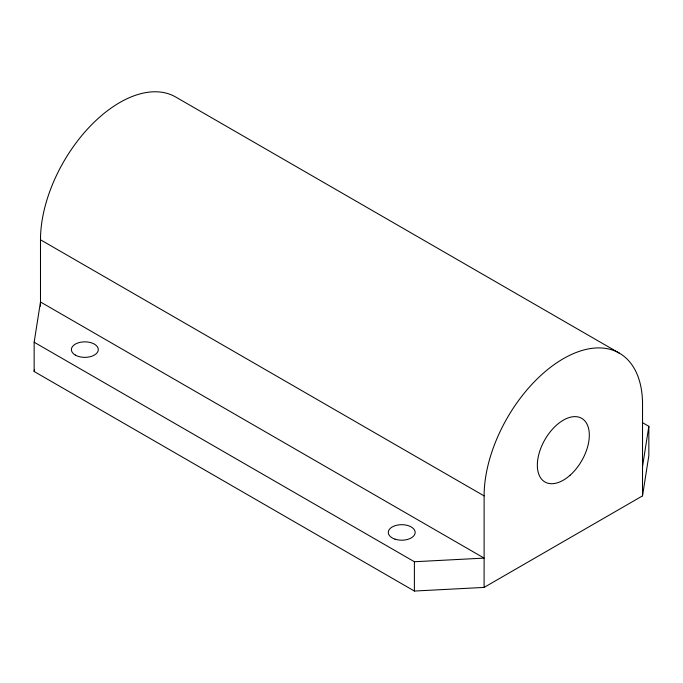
<?xml version="1.0" encoding="UTF-8"?>
<svg xmlns="http://www.w3.org/2000/svg" width="683" height="683" viewBox="0 0 683 683"><rect width="100%" height="100%" fill="white"/><g stroke="black" fill="none" stroke-linecap="round" stroke-linejoin="round"><path stroke-width="1.02" d="M414.385 591.043L414.402 561.742L34.15 342.226L40.485 301.98L484.11 558.105L484.093 587.414L414.385 591.043L34.15 371.501L34.15 342.226M484.093 587.414L642.515 495.875L642.549 404.43A112.029 64.68 -60 0 0 563.33 358.695A112.029 64.68 -60 0 0 484.11 495.901L484.11 558.105L414.402 561.742M34.15 371.501L34.474 369.435M642.515 466.6L648.841 426.312L642.387 422.589M642.515 495.875L648.85 455.587L648.841 426.312M619.344 353.145L175.719 97.02A112.029 64.68 -60 0 0 89.388 127.038A112.029 64.68 -60 0 0 40.485 239.776L40.485 306.163M40.485 239.776L484.11 495.901M570.057 475.266A36.745 21.216 -60 0 0 581.703 418.346A36.745 21.216 -60 0 0 538.23 456.893A36.745 21.216 -60 0 0 570.057 475.266M75.343 355.092A13.447 7.761 0 0 0 97.831 351.608A13.447 7.761 0 0 0 81.371 342.106A13.447 7.761 0 0 0 75.343 355.092M395.005 539.16A13.447 7.761 0 0 0 415.17 532.441A13.447 7.761 0 0 0 395.005 525.722A13.447 7.761 0 0 0 395.005 539.16"/></g></svg>
